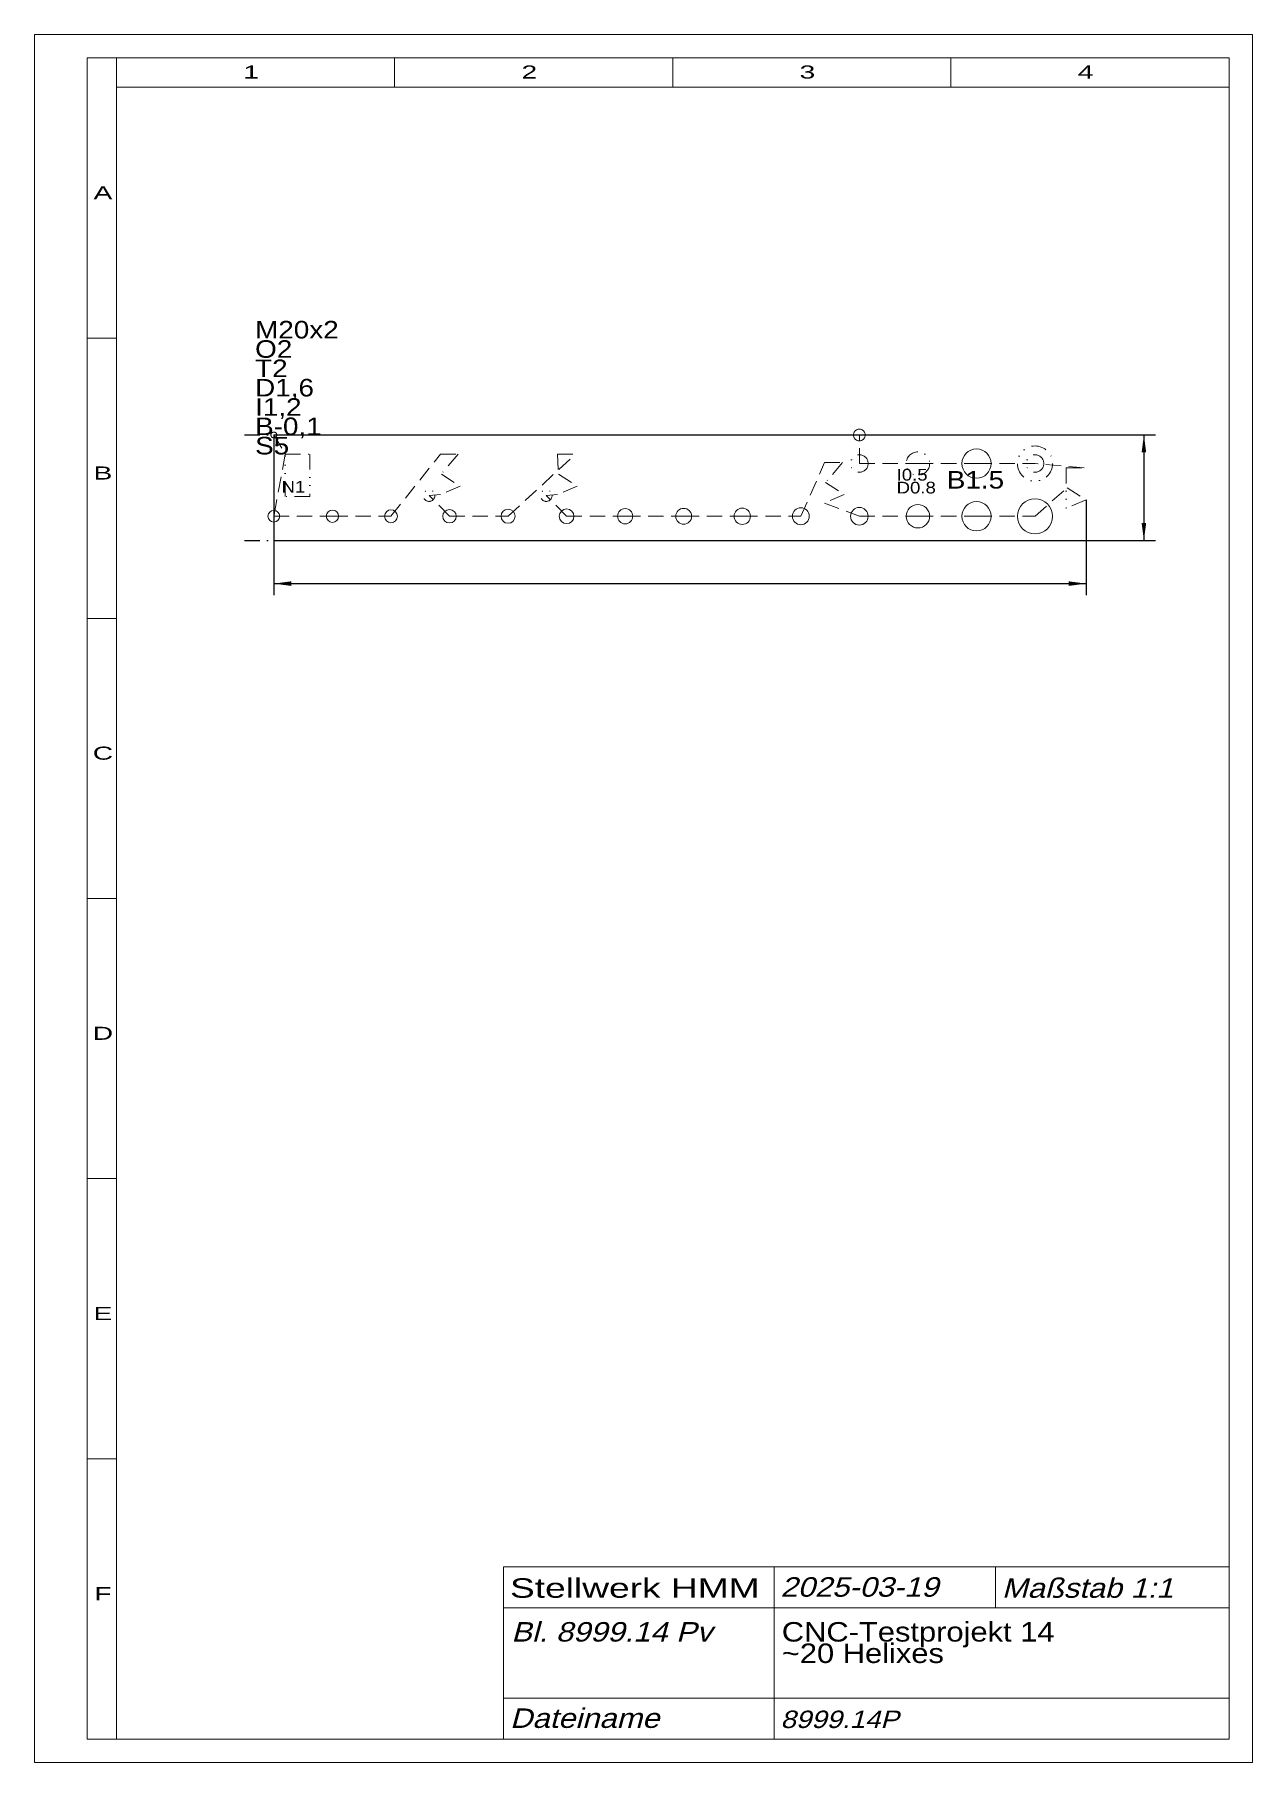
# Model space of a CAD drawing. Extents: x 1 to 209, y 1 to 296.
import ezdxf
from ezdxf.enums import TextEntityAlignment as Align

# ---------------------------------------------------------------- set-up
doc = ezdxf.new("R2010")
doc.units = 0
doc.header["$LTSCALE"] = 5.25
for name, pattern in [('DASHDOT', [1, 0.5, -0.25, 0, -0.25]), ('DASHED', [0.75, 0.5, -0.25]), ('DIVIDE', [1.25, 0.5, -0.25, 0, -0.25, 0, -0.25]), ('PHANTOM', [2.5, 1.25, -0.25, 0.25, -0.25, 0.25, -0.25])]:
    doc.linetypes.add(name, pattern=pattern)
for name, color, linetype, lineweight in [('8999_14P', 190, 'CONTINUOUS', 13), ('BEMASSUNG', 7, 'CONTINUOUS', 25), ('BESCHRIFTUNG0', 7, 'CONTINUOUS', 25), ('MASSGRENZEN', 172, 'CONTINUOUS', 25), ('MASSLINIEN', 172, 'CONTINUOUS', 25), ('MASSTEXTE', 212, 'CONTINUOUS', 25), ('MITTELLINIEN', 5, 'DASHDOT', 25), ('STANDARD', 7, 'CONTINUOUS', 0)]:
    doc.layers.add(name, color=color, linetype=linetype, lineweight=lineweight)
doc.styles.add('Arial', font='arial.ttf')

# ---------------------------------------------------------------- blocks, each defined once
blk = doc.blocks.new('D548084736')
at = {"layer": 'MASSGRENZEN'}
for points in [[(190.46, 227.64), (190.85, 224.66), (190.07, 224.66)], [(190.46, 209.64), (190.07, 212.61), (190.85, 212.61)]]:
    blk.add_solid(points, dxfattribs=at)
at = {"layer": 'MASSLINIEN', "color": 172}
for p, q in [((41.87, 227.64), (192.46, 227.64)), ((190.46, 227.64), (190.46, 209.64)), ((41.87, 209.64), (192.46, 209.64))]:
    blk.add_line(p, q, dxfattribs=at)
blk = doc.blocks.new('D548084480')
at = {"layer": 'MASSGRENZEN'}
for points in [[(41.87, 202.26), (44.84, 202.65), (44.84, 201.87)], [(180.58, 202.26), (177.6, 201.87), (177.6, 202.65)]]:
    blk.add_solid(points, dxfattribs=at)
at = {"layer": 'MASSLINIEN', "color": 172}
for p, q in [((41.87, 227.64), (41.87, 200.26)), ((180.58, 216.56), (180.58, 200.26)), ((41.87, 202.26), (180.58, 202.26))]:
    blk.add_line(p, q, dxfattribs=at)

msp = doc.modelspace()

# ---------------------------------------------------------------- linework, layer by layer
at = {"layer": '8999_14P', "linetype": 'DASHED'}
for p, q in [((41.87, 227.64), (43.82, 224.34)), ((141.87, 222.76), (141.87, 227.64)), ((43.82, 224.34), (41.87, 213.76)), ((61.87, 213.76), (70.32, 224.34)), ((81.87, 213.76), (93.37, 224.34)), ((131.87, 213.76), (135.93, 222.91)), ((141.87, 222.76), (151.87, 222.76)), ((151.87, 222.76), (161.87, 222.76)), ((161.87, 222.76), (171.87, 222.76)), ((180.26, 222), (171.87, 222.76)), ((171.87, 213.76), (177.37, 218.64)), ((70.32, 217.45), (68.39, 217.3)), ((71.87, 213.76), (68.39, 217.3)), ((90.32, 217.45), (88.39, 217.3)), ((91.87, 213.76), (88.39, 217.3)), ((135.93, 216.02), (141.87, 213.76)), ((41.87, 213.76), (51.87, 213.76)), ((51.87, 213.76), (61.87, 213.76)), ((71.87, 213.76), (81.87, 213.76)), ((91.87, 213.76), (101.87, 213.76)), ((101.87, 213.76), (111.87, 213.76)), ((111.87, 213.76), (121.87, 213.76)), ((121.87, 213.76), (131.87, 213.76)), ((141.87, 213.76), (151.87, 213.76)), ((151.87, 213.76), (161.87, 213.76)), ((161.87, 213.76), (171.87, 213.76))]:
    msp.add_line(p, q, dxfattribs=at)
at = {"layer": '8999_14P', "linetype": 'DIVIDE'}
for p, q in [((43.82, 224.34), (48.03, 224.34)), ((43.82, 217.12), (43.82, 224.34)), ((48.03, 224.34), (48.03, 217.12)), ((70.32, 224.34), (73.37, 224.34)), ((73.37, 224.34), (70.48, 220.97)), ((90.32, 224.34), (93.37, 224.34)), ((90.32, 224.34), (90.48, 220.97)), ((135.93, 222.91), (138.97, 222.91)), ((138.97, 222.91), (136.09, 219.55)), ((177.21, 222), (180.26, 222)), ((177.21, 222), (177.21, 215.11)), ((73.69, 218.89), (70.32, 217.45)), ((70.48, 220.97), (73.69, 218.89)), ((93.69, 218.89), (90.32, 217.45)), ((90.48, 220.97), (93.69, 218.89)), ((136.09, 219.55), (139.29, 217.46)), ((177.37, 218.64), (180.58, 216.56)), ((48.03, 217.12), (43.82, 217.12)), ((139.29, 217.46), (135.93, 216.02)), ((180.58, 216.56), (177.21, 215.11))]:
    msp.add_line(p, q, dxfattribs=at)
at = {"layer": '8999_14P', "linetype": 'PHANTOM'}
for centre, radius in [((41.87, 227.64), 0.5), ((141.87, 227.64), 1)]:
    msp.add_circle(centre, radius, dxfattribs=at)
at = {"layer": '8999_14P', "linetype": 'DIVIDE'}
for centre, radius in [((141.87, 222.76), 1.5), ((151.87, 222.76), 2), ((171.87, 222.76), 3), ((171.87, 222.76), 1.5), ((68.39, 217.3), 1), ((88.39, 217.3), 1)]:
    msp.add_circle(centre, radius, dxfattribs=at)
at = {"layer": '8999_14P', "linetype": 'CONTINUOUS'}
msp.add_circle((161.87, 222.76), 2.5, dxfattribs=at)
at = {"layer": '8999_14P'}
for centre, radius in [((151.87, 213.76), 2), ((161.87, 213.76), 2.5), ((171.87, 213.76), 3), ((41.87, 213.76), 1), ((51.87, 213.76), 1.05), ((61.87, 213.76), 1.1), ((71.87, 213.76), 1.15), ((81.87, 213.76), 1.2), ((91.87, 213.76), 1.25), ((101.87, 213.76), 1.3), ((111.87, 213.76), 1.35), ((121.87, 213.76), 1.4), ((131.87, 213.76), 1.45), ((141.87, 213.76), 1.5)]:
    msp.add_circle(centre, radius, dxfattribs=at)
at = {"layer": 'MITTELLINIEN'}
for p, q in [((36.87, 227.64), (176.87, 227.64)), ((36.87, 209.64), (176.87, 209.64))]:
    msp.add_line(p, q, dxfattribs=at)
at = {"layer": 'STANDARD'}
for p, q in [((1, 1), (1, 296)), ((1, 296), (209, 296)), ((209, 296), (209, 1)), ((10, 5), (10, 292)), ((10, 292), (15, 292)), ((15, 292), (205, 292)), ((15, 287), (15, 292)), ((62.5, 292), (62.5, 287)), ((110, 292), (110, 287)), ((157.5, 292), (157.5, 287)), ((205, 292), (205, 287)), ((15, 287), (205, 287)), ((15, 5), (15, 287)), ((205, 287), (205, 5)), ((10, 244.17), (15, 244.17)), ((10, 196.33), (15, 196.33)), ((205, 182.12), (205, 5.12)), ((10, 148.5), (15, 148.5)), ((10, 100.67), (15, 100.67)), ((10, 52.83), (15, 52.83)), ((10, 5), (15, 5)), ((205, 5), (15, 5)), ((209, 1), (1, 1))]:
    msp.add_line(p, q, dxfattribs=at)
at = {"layer": 'STANDARD', "lineweight": 0}
for p, q in [((81.11, 34.4), (205, 34.4)), ((81.11, 34.4), (81.11, 5)), ((127.31, 34.4), (127.31, 5)), ((165.11, 34.4), (165.11, 27.4)), ((81.11, 27.4), (205, 27.4)), ((81.11, 12), (205, 12))]:
    msp.add_line(p, q, dxfattribs=at)

# ---------------------------------------------------------------- block references
at = {"layer": 'BEMASSUNG'}
for name in ['D548084736', 'D548084480']:
    msp.add_blockref(name, (0, 0), dxfattribs=at)

# ---------------------------------------------------------------- texts
at = {"layer": '8999_14P', "linetype": 'DASHED', "style": 'Arial', "width": 1.135061}
msp.add_text('B1.5', height=3, dxfattribs=at).set_placement((156.8, 218.49))
at = {"layer": '8999_14P', "style": 'Arial', "width": 1.135027}
msp.add_text('N1', height=2, dxfattribs=at).set_placement((43.18, 217.8))
at = {"layer": '8999_14P', "insert": (38.67, 224.27), "char_height": 3, "attachment_point": 7, "line_spacing_factor": 0.66, "style": 'Arial'}
msp.add_mtext('\\W1.135081;M20x2\\PO2\\PT2\\PD1,6\\PI1,2\\PB-0,1\\PS5', dxfattribs=at)
at = {"layer": '8999_14P', "linetype": 'DASHED', "insert": (148.23, 217.62), "char_height": 2, "attachment_point": 7, "line_spacing_factor": 0.66, "style": 'Arial'}
msp.add_mtext('\\W1.135120;I0.5\\PD0.8', dxfattribs=at)
at = {"layer": 'BESCHRIFTUNG0', "style": 'Arial', "width": 1.365378}
msp.add_text('Stellwerk HMM', height=3.325, dxfattribs=at).set_placement((82.2, 32.44), align=Align.TOP_LEFT)
at = {"layer": 'BESCHRIFTUNG0', "style": 'Arial', "oblique": 15}
for s, height, width, p in [('2025-03-19', 3.325, 1.135137, (128.4, 32.62)), ('Maßstab 1:1', 3.325, 1.134935, (166.2, 32.44)), ('Bl. 8999.14 Pv', 3.325, 1.134931, (82.42, 24.96)), ('Dateiname', 3.325, 1.135074, (82.2, 10.22)), ('8999.14P', 2.975, 1.134905, (128.4, 9.85))]:
    msp.add_text(s, height=height, dxfattribs=dict(at, width=width)).set_placement(p, align=Align.TOP_LEFT)
at = {"layer": 'BESCHRIFTUNG0', "insert": (128.62, 24.96), "char_height": 3.325, "attachment_point": 1, "line_spacing_factor": 0.66, "style": 'Arial'}
msp.add_mtext('\\W1.134984;CNC-Testprojekt 14\\P~20 Helixes', dxfattribs=at)
at = {"layer": 'STANDARD', "style": 'Arial'}
for s, width, p in [('1', 1.547923, (38, 290.72)), ('2', 1.547922, (85.5, 290.72)), ('3', 1.547923, (133, 290.72)), ('4', 1.547923, (180.5, 290.72)), ('A', 1.547987, (12.68, 270.1)), ('B', 1.547987, (12.68, 222.26)), ('C', 1.548103, (12.68, 174.43)), ('D', 1.548104, (12.68, 126.6)), ('E', 1.547987, (12.68, 78.76)), ('F', 1.547769, (12.68, 30.93))]:
    msp.add_text(s, height=2.23, dxfattribs=dict(at, width=width)).set_placement(p, align=Align.TOP_CENTER)

doc.saveas('drawing.dxf')
